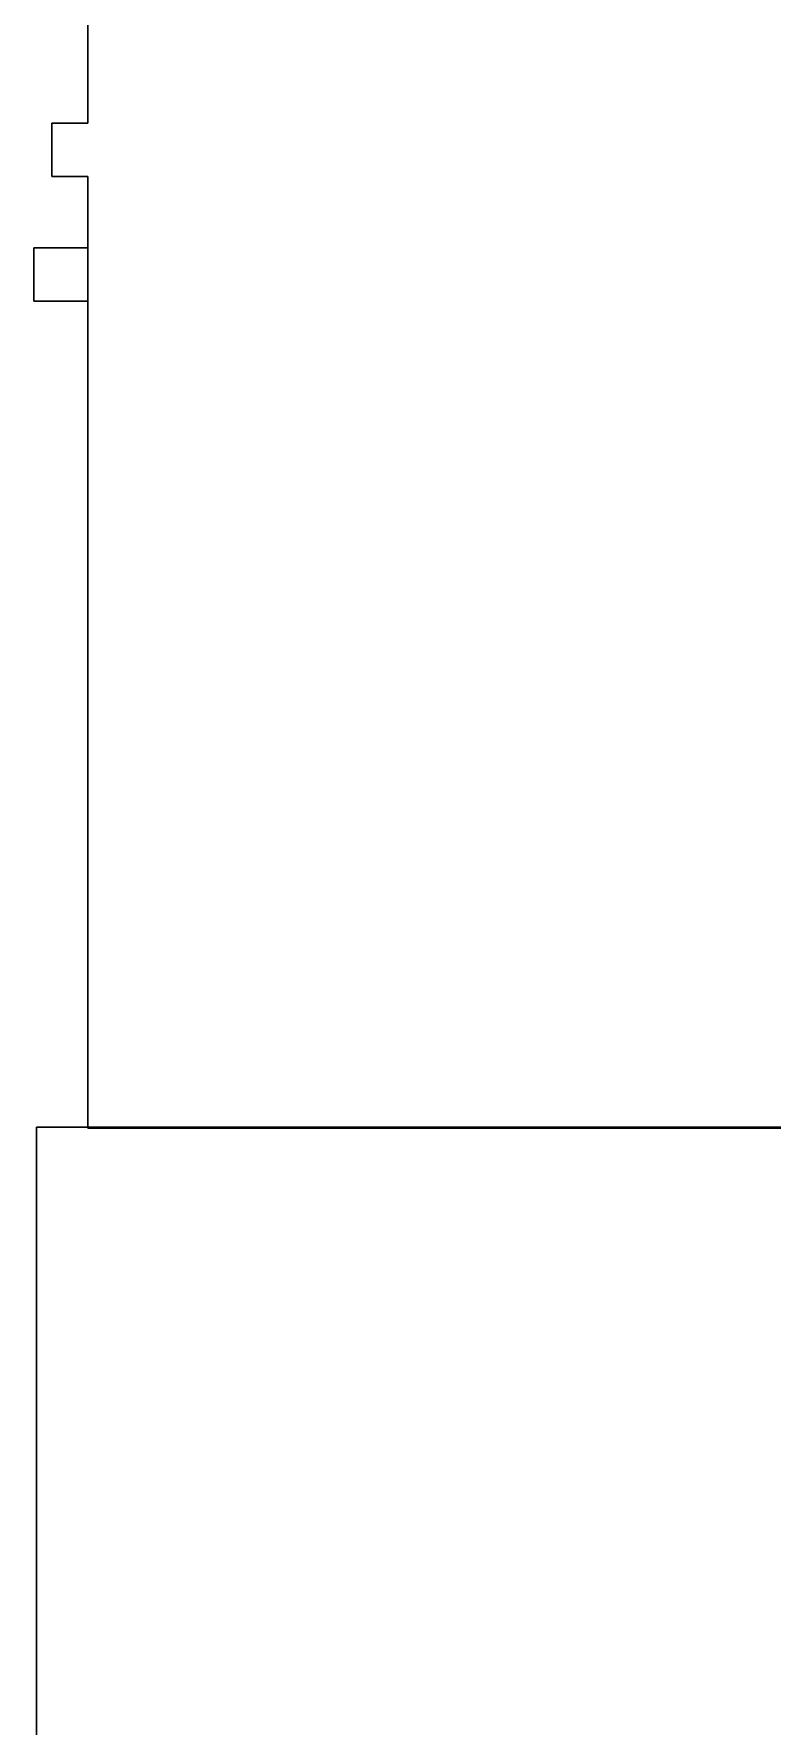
# Model space of a CAD drawing. Extents: x 0 to 48.1, y 0 to 23.7.
# Drawn here: x 16.425 to 16.764, y 10.975 to 11.753 of the extents above; entities that cross this region are included whole.
import ezdxf

# ---------------------------------------------------------------- set-up
doc = ezdxf.new("R2010")
doc.units = 0
doc.header["$MEASUREMENT"] = 0
doc.layers.add('DLXFURN', color=5, linetype='Continuous')

# ---------------------------------------------------------------- blocks, each defined once
blk = doc.blocks.new('*U92')
for p, q in [((0.17369, 5.15), (-0.70031, 5.15)), ((-0.70031, 5.15), (-0.70031, 0.65)), ((-0.70031, 0.65), (-0.70031, 5.15)), ((-0.70031, 5.15), (0.17369, 5.15)), ((-0.70031, 5.15), (-0.70031, 5.15)), ((-0.70031, 5.15), (0.17369, 5.15)), ((0.17369, 5.15), (-0.70031, 5.15)), ((-0.70031, 5.15), (-0.70031, 0.65)), ((-0.70031, 0.65), (-0.70031, 5.15)), ((-0.70031, 5.15), (-0.70031, 5.15))]:
    blk.add_line(p, q)
blk = doc.blocks.new('*U119')
for p, q in [((-0.85045, -0.43773), (-0.85045, 0)), ((-0.85045, 0), (-0.85045, -0.43773)), ((-0.85045, -0.43773), (-0.85045, 0)), ((-0.85045, 0), (-0.85045, -0.43773)), ((-0.86695, -0.46227), (-0.86695, -0.43773)), ((-0.86695, -0.43773), (-0.86695, -0.43773)), ((-0.86695, -0.43773), (-0.86695, -0.46227)), ((-0.86695, -0.43773), (-0.85045, -0.43773)), ((-0.85045, -0.43773), (-0.86695, -0.43773)), ((-0.86695, -0.43773), (-0.86695, -0.43773)), ((-0.86695, -0.46227), (-0.86695, -0.43773)), ((-0.86695, -0.43773), (-0.85045, -0.43773)), ((-0.86695, -0.43773), (-0.86695, -0.46227)), ((-0.85045, -0.43773), (-0.86695, -0.43773)), ((-0.85045, -0.43773), (-0.85045, -0.43773)), ((-0.85045, -0.43773), (-0.85045, -0.43773)), ((-0.85045, -0.46227), (-0.86695, -0.46227)), ((-0.86695, -0.46227), (-0.86695, -0.46227)), ((-0.86695, -0.46227), (-0.85045, -0.46227)), ((-0.86695, -0.46227), (-0.86695, -0.46227)), ((-0.85045, -0.46227), (-0.86695, -0.46227)), ((-0.86695, -0.46227), (-0.85045, -0.46227)), ((-0.85045, -0.46227), (-0.85045, -0.9)), ((-0.85045, -0.46227), (-0.85045, -0.46227)), ((-0.85045, -0.9), (-0.85045, -0.46227)), ((-0.85045, -0.46227), (-0.85045, -0.46227)), ((-0.85045, -0.9), (-0.85045, -0.46227)), ((-0.85045, -0.46227), (-0.85045, -0.9)), ((-0.8752, -0.495), (-0.85045, -0.495)), ((-0.85045, -0.495), (-0.8752, -0.495)), ((-0.8752, -0.495), (-0.8752, -0.495)), ((-0.8752, -0.51955), (-0.8752, -0.495)), ((-0.8752, -0.495), (-0.8752, -0.495)), ((-0.8752, -0.495), (-0.8752, -0.51955)), ((-0.8752, -0.51955), (-0.8752, -0.495)), ((-0.8752, -0.495), (-0.85045, -0.495)), ((-0.85045, -0.495), (-0.8752, -0.495)), ((-0.8752, -0.495), (-0.8752, -0.51955)), ((-0.85045, -0.495), (-0.85045, -0.495)), ((-0.85045, -0.495), (-0.85045, -0.51955)), ((-0.85045, -0.51955), (-0.85045, -0.495)), ((-0.85045, -0.51955), (-0.85045, -0.495)), ((-0.85045, -0.495), (-0.85045, -0.495)), ((-0.85045, -0.495), (-0.85045, -0.51955)), ((-0.85045, -0.51955), (-0.8752, -0.51955)), ((-0.8752, -0.51955), (-0.8752, -0.51955)), ((-0.8752, -0.51955), (-0.85045, -0.51955)), ((-0.8752, -0.51955), (-0.8752, -0.51955)), ((-0.85045, -0.51955), (-0.8752, -0.51955)), ((-0.8752, -0.51955), (-0.85045, -0.51955)), ((-0.85045, -0.51955), (-0.85045, -0.51955)), ((-0.85045, -0.51955), (-0.85045, -0.51955)), ((-0.85045, -0.9), (-0.85045, -0.9)), ((-0.0252, -0.9), (-0.85045, -0.9)), ((-0.85045, -0.9), (-0.85045, -0.9)), ((-0.85045, -0.9), (-0.0252, -0.9)), ((-0.0252, -0.9), (-0.85045, -0.9)), ((-0.85045, -0.9), (-0.0252, -0.9))]:
    blk.add_line(p, q)

msp = doc.modelspace()

# ---------------------------------------------------------------- block references
at = {"layer": 'DLXFURN'}
for name, p in [('*U119', (17.3, 12.15003)), ('*U92', (17.12631, 6.10046))]:
    msp.add_blockref(name, p, dxfattribs=at)

doc.saveas('drawing.dxf')
